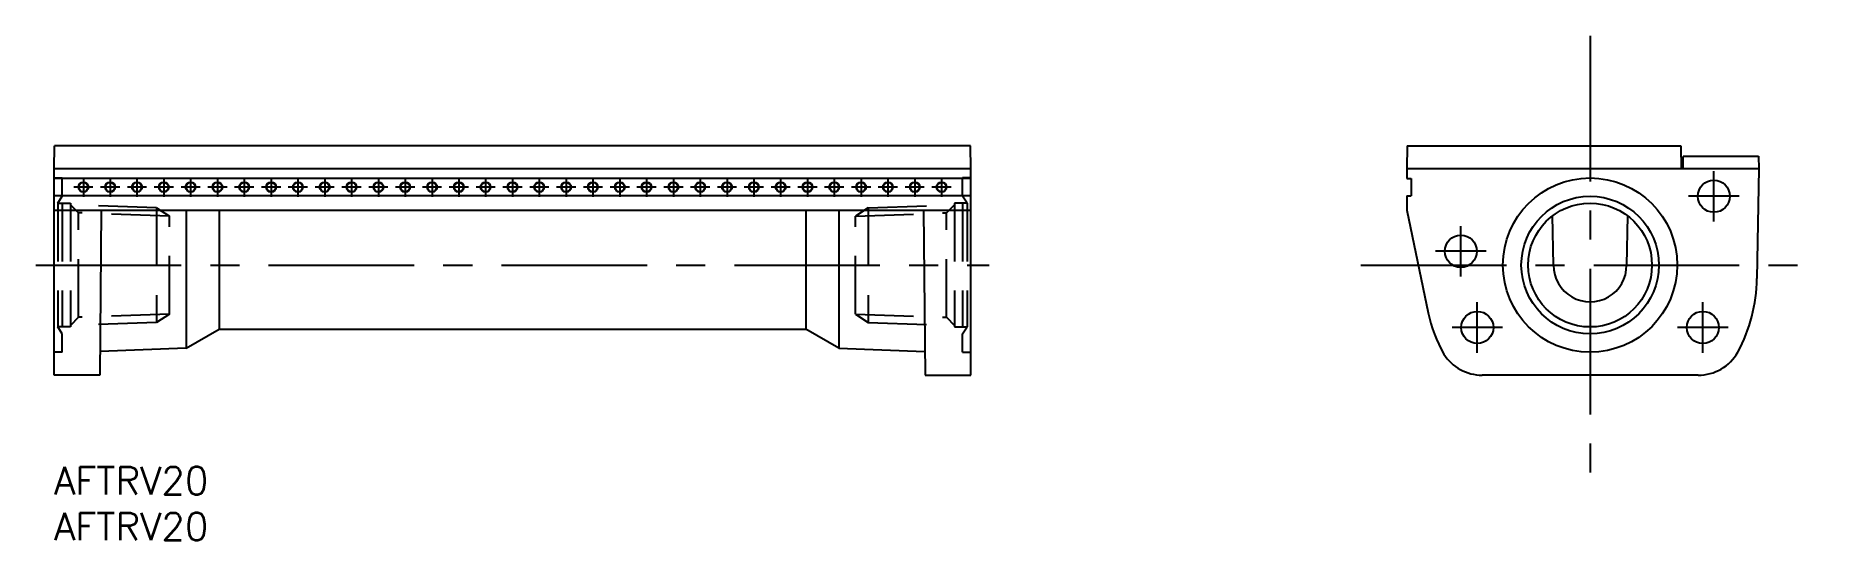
# Model space of a CAD drawing. Extents: x -2 to 193, y -8 to 47.
import ezdxf

# ---------------------------------------------------------------- set-up
doc = ezdxf.new("R2010")
doc.units = 0
doc.header["$LTSCALE"] = 0.5
doc.linetypes.add('CENTER', pattern=[50.8, 31.75, -6.35, 6.35, -6.35])
doc.linetypes.add('DASHED', pattern=[19.05, 12.7, -6.35])
for name, color, linetype in [('MSM_CENTER', 1, 'CENTER'), ('MSM_CONTINUOUS', 7, 'CONTINUOUS'), ('MSM_DASHED', 4, 'DASHED'), ('MSM_PART_NUMBER', 7, 'CONTINUOUS')]:
    doc.layers.add(name, color=color, linetype=linetype)
doc.styles.get("Standard").update_dxf_attribs({"font": 'txt.shx', "height": 3, "bigfont": 'bigfont.shx'})

# ---------------------------------------------------------------- blocks, each defined once
blk = doc.blocks.new('*U3')
at = {"layer": 'MSM_PART_NUMBER'}
blk.add_text('AFTRV20', height=3, dxfattribs=at).set_placement((0, -3))
blk = doc.blocks.new('*U4')
at = {"layer": 'MSM_PART_NUMBER'}
blk.add_text('AFTRV20', height=3, dxfattribs=at).set_placement((0, -8))

msp = doc.modelspace()

# ---------------------------------------------------------------- linework, layer by layer
at = {"layer": 'MSM_CENTER'}
for p, q in [((167.53, 47), (167.53, -3)), ((3.2, 31.54), (3.2, 29.45)), ((6.12, 31.54), (6.12, 29.45)), ((9.05, 31.54), (9.05, 29.45)), ((11.97, 31.54), (11.97, 29.45)), ((14.9, 31.54), (14.9, 29.45)), ((17.82, 31.54), (17.82, 29.45)), ((20.75, 31.54), (20.75, 29.45)), ((23.68, 31.54), (23.68, 29.45)), ((26.6, 31.54), (26.6, 29.45)), ((29.52, 31.54), (29.52, 29.45)), ((32.45, 31.54), (32.45, 29.45)), ((35.38, 31.54), (35.38, 29.45)), ((38.3, 31.54), (38.3, 29.45)), ((41.23, 31.54), (41.23, 29.45)), ((44.15, 31.54), (44.15, 29.45)), ((47.07, 31.54), (47.07, 29.45)), ((50, 31.54), (50, 29.45)), ((52.92, 31.54), (52.92, 29.45)), ((55.85, 31.54), (55.85, 29.45)), ((58.77, 31.54), (58.77, 29.45)), ((61.7, 31.54), (61.7, 29.45)), ((64.62, 31.54), (64.62, 29.45)), ((67.55, 31.54), (67.55, 29.45)), ((70.48, 31.54), (70.48, 29.45)), ((73.4, 31.54), (73.4, 29.45)), ((76.32, 31.54), (76.32, 29.45)), ((79.25, 31.54), (79.25, 29.45)), ((82.18, 31.54), (82.18, 29.45)), ((85.1, 31.54), (85.1, 29.45)), ((88.02, 31.54), (88.02, 29.45)), ((90.95, 31.54), (90.95, 29.45)), ((93.88, 31.54), (93.88, 29.45)), ((96.8, 31.54), (96.8, 29.45)), ((181.03, 26.75), (181.03, 32.25)), ((4.25, 30.5), (2.15, 30.5)), ((7.17, 30.5), (5.08, 30.5)), ((10.1, 30.5), (8, 30.5)), ((13.02, 30.5), (10.93, 30.5)), ((15.95, 30.5), (13.85, 30.5)), ((18.87, 30.5), (16.78, 30.5)), ((21.8, 30.5), (19.7, 30.5)), ((24.72, 30.5), (22.63, 30.5)), ((27.65, 30.5), (25.55, 30.5)), ((30.57, 30.5), (28.48, 30.5)), ((33.5, 30.5), (31.4, 30.5)), ((36.42, 30.5), (34.33, 30.5)), ((39.35, 30.5), (37.25, 30.5)), ((42.27, 30.5), (40.18, 30.5)), ((45.2, 30.5), (43.1, 30.5)), ((48.12, 30.5), (46.03, 30.5)), ((51.05, 30.5), (48.95, 30.5)), ((53.97, 30.5), (51.88, 30.5)), ((56.9, 30.5), (54.8, 30.5)), ((59.82, 30.5), (57.73, 30.5)), ((62.75, 30.5), (60.65, 30.5)), ((65.67, 30.5), (63.58, 30.5)), ((68.6, 30.5), (66.5, 30.5)), ((71.52, 30.5), (69.43, 30.5)), ((74.45, 30.5), (72.35, 30.5)), ((77.37, 30.5), (75.28, 30.5)), ((80.3, 30.5), (78.2, 30.5)), ((83.22, 30.5), (81.13, 30.5)), ((86.15, 30.5), (84.05, 30.5)), ((89.07, 30.5), (86.98, 30.5)), ((92, 30.5), (89.9, 30.5)), ((94.92, 30.5), (92.83, 30.5)), ((97.85, 30.5), (95.75, 30.5)), ((183.78, 29.5), (178.28, 29.5)), ((153.43, 20.75), (153.43, 26.25)), ((156.18, 23.5), (150.68, 23.5)), ((-2, 22), (102, 22)), ((142.53, 22), (192.53, 22)), ((155.23, 12.45), (155.23, 17.95)), ((179.83, 12.45), (179.83, 17.95)), ((157.98, 15.2), (152.48, 15.2)), ((182.58, 15.2), (177.08, 15.2))]:
    msp.add_line(p, q, dxfattribs=at)
at = {"layer": 'MSM_CONTINUOUS'}
for p, q in [((0, 32.5), (0.04, 35)), ((99.96, 35), (0.04, 35)), ((100, 32.5), (99.96, 35)), ((147.57, 35), (147.53, 32.5)), ((147.57, 35), (177.44, 35)), ((177.44, 35), (177.48, 32.5)), ((185.91, 33.85), (177.68, 33.85)), ((177.68, 32.5), (177.68, 33.85)), ((185.91, 33.86), (185.93, 32.5)), ((100, 32.5), (0, 32.5)), ((0, 10), (0, 32.5)), ((100, 31.44), (0, 31.44)), ((100, 10), (100, 32.5)), ((147.53, 32.5), (147.53, 31.44)), ((185.93, 32.5), (147.53, 32.5)), ((147.53, 31.44), (148.03, 31.44)), ((148.03, 31.44), (148.03, 29.55)), ((185.93, 32.5), (185.72, 20.52)), ((100, 29.55), (0, 29.55)), ((147.53, 29.55), (148.03, 29.55)), ((147.53, 29.55), (147.53, 28)), ((0, 28), (100, 28)), ((5.16, 28), (5, 10)), ((14.42, 28), (14.42, 12.93)), ((18, 28), (18, 15)), ((82, 28), (82, 15)), ((85.58, 28), (85.58, 12.93)), ((94.84, 28), (95, 10)), ((147.53, 28), (149.87, 16.78)), ((163.55, 22), (163.44, 27.37)), ((171.62, 27.37), (171.51, 22)), ((14.42, 12.93), (18, 15)), ((18, 15), (82, 15)), ((85.58, 12.93), (82, 15)), ((14.42, 12.93), (5.02, 12.59)), ((85.58, 12.93), (94.98, 12.59)), ((5, 10), (0, 10)), ((95, 10), (100, 10)), ((179.33, 10), (155.75, 10))]:
    msp.add_line(p, q, dxfattribs=at)
for centre, radius in [((167.53, 22), 9.5), ((181.03, 29.5), 1.75), ((3.2, 30.5), 0.547), ((3.2, 30.5), 0.504), ((6.12, 30.5), 0.547), ((6.12, 30.5), 0.504), ((9.05, 30.5), 0.547), ((9.05, 30.5), 0.504), ((11.97, 30.5), 0.547), ((11.97, 30.5), 0.504), ((14.9, 30.5), 0.547), ((14.9, 30.5), 0.504), ((17.82, 30.5), 0.547), ((17.82, 30.5), 0.504), ((20.75, 30.5), 0.547), ((20.75, 30.5), 0.504), ((23.68, 30.5), 0.547), ((23.68, 30.5), 0.504), ((26.6, 30.5), 0.547), ((26.6, 30.5), 0.504), ((29.52, 30.5), 0.547), ((29.52, 30.5), 0.504), ((32.45, 30.5), 0.547), ((32.45, 30.5), 0.504), ((35.38, 30.5), 0.547), ((35.38, 30.5), 0.504), ((38.3, 30.5), 0.547), ((38.3, 30.5), 0.504), ((41.23, 30.5), 0.547), ((41.23, 30.5), 0.504), ((44.15, 30.5), 0.547), ((44.15, 30.5), 0.504), ((47.07, 30.5), 0.547), ((47.07, 30.5), 0.504), ((50, 30.5), 0.547), ((50, 30.5), 0.504), ((52.92, 30.5), 0.547), ((52.92, 30.5), 0.504), ((55.85, 30.5), 0.547), ((55.85, 30.5), 0.504), ((58.77, 30.5), 0.547), ((58.77, 30.5), 0.504), ((61.7, 30.5), 0.547), ((61.7, 30.5), 0.504), ((64.62, 30.5), 0.547), ((64.62, 30.5), 0.504), ((67.55, 30.5), 0.547), ((67.55, 30.5), 0.504), ((70.48, 30.5), 0.547), ((70.48, 30.5), 0.504), ((73.4, 30.5), 0.547), ((73.4, 30.5), 0.504), ((76.32, 30.5), 0.547), ((76.32, 30.5), 0.504), ((79.25, 30.5), 0.547), ((79.25, 30.5), 0.504), ((82.18, 30.5), 0.547), ((82.18, 30.5), 0.504), ((85.1, 30.5), 0.547), ((85.1, 30.5), 0.504), ((88.02, 30.5), 0.547), ((88.02, 30.5), 0.504), ((90.95, 30.5), 0.547), ((90.95, 30.5), 0.504), ((93.88, 30.5), 0.547), ((93.88, 30.5), 0.504), ((96.8, 30.5), 0.547), ((96.8, 30.5), 0.504), ((167.53, 22), 7.5), ((167.53, 22), 6.75), ((153.43, 23.5), 1.75), ((155.23, 15.2), 1.75), ((179.83, 15.2), 1.75)]:
    msp.add_circle(centre, radius, dxfattribs=at)
for centre, radius, start, end in [((167.53, 21.97), 3.98, 179.6654, 0.3346), ((168.1, 20.8), 17.63, 331.8963, 359.0854), ((165.83, 20.26), 16.34, 192.2922, 209.1853), ((155.77, 15), 5, 212.8385, 269.8053), ((179.32, 15), 5, 270.0081, 329.9647)]:
    msp.add_arc(centre, radius, start, end, dxfattribs=at)
at = {"layer": 'MSM_DASHED'}
for p, q in [((0, 31.5), (0.9, 31.5)), ((0.9, 29.5), (0.9, 31.5)), ((100, 31.5), (99.1, 31.5)), ((99.1, 29.5), (99.1, 31.5)), ((0.4, 28.75), (0.9, 29.5)), ((99.6, 28.75), (99.1, 29.5)), ((0.4, 28.75), (1.79, 28.75)), ((0.4, 28.75), (0.4, 15.25)), ((0.9, 28.75), (0.9, 15.25)), ((1.79, 28.75), (1.79, 15.25)), ((11.19, 28.25), (1.79, 28.58)), ((2.68, 27.69), (1.79, 28.58)), ((12.6, 27.34), (2.68, 27.69)), ((2.68, 16.31), (2.68, 27.69)), ((11.19, 28.25), (12.6, 27.34)), ((11.19, 28.25), (11.19, 15.75)), ((12.6, 16.66), (12.6, 27.34)), ((88.81, 28.25), (87.4, 27.34)), ((87.4, 27.34), (97.32, 27.69)), ((87.4, 16.66), (87.4, 27.34)), ((88.81, 28.25), (98.21, 28.58)), ((88.81, 28.25), (88.81, 15.75)), ((97.32, 27.69), (98.21, 28.58)), ((97.32, 16.31), (97.32, 27.69)), ((99.6, 28.75), (98.21, 28.75)), ((98.21, 28.75), (98.21, 15.25)), ((99.1, 28.75), (99.1, 15.25)), ((99.6, 28.75), (99.6, 15.25)), ((2.68, 16.31), (1.79, 15.42)), ((11.19, 15.75), (1.79, 15.42)), ((12.6, 16.66), (2.68, 16.31)), ((12.6, 16.66), (11.19, 15.75)), ((87.4, 16.66), (88.81, 15.75)), ((87.4, 16.66), (97.32, 16.31)), ((88.81, 15.75), (98.21, 15.42)), ((97.32, 16.31), (98.21, 15.42)), ((0.9, 14.5), (0.4, 15.25)), ((1.79, 15.25), (0.4, 15.25)), ((0.9, 12.5), (0.9, 14.5)), ((98.21, 15.25), (99.6, 15.25)), ((99.1, 14.5), (99.6, 15.25)), ((99.1, 12.5), (99.1, 14.5)), ((0.9, 12.5), (0, 12.5)), ((99.1, 12.5), (100, 12.5))]:
    msp.add_line(p, q, dxfattribs=at)

# ---------------------------------------------------------------- block references
at = {"layer": 'MSM_CONTINUOUS'}
for name in ['*U3', '*U4']:
    msp.add_blockref(name, (0, 0), dxfattribs=at)

doc.saveas('drawing.dxf')
